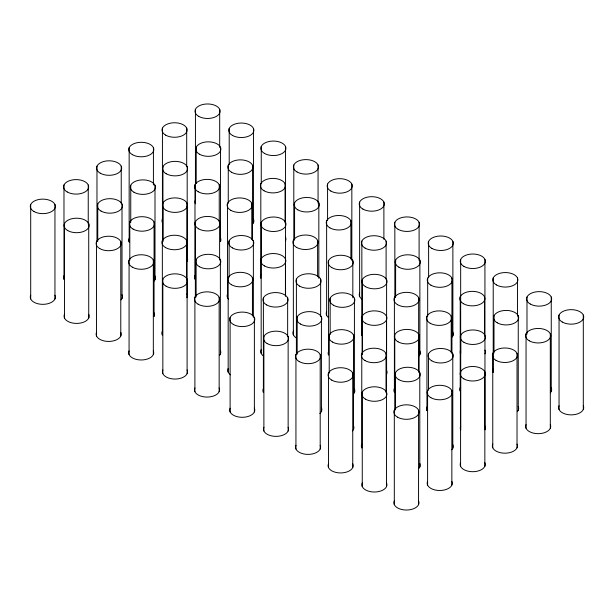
<?xml version="1.0" encoding="UTF-8"?>
<svg xmlns="http://www.w3.org/2000/svg" width="614" height="614" viewBox="0 0 614 614"><rect width="100%" height="100%" fill="white"/><g stroke="black" fill="none" stroke-linecap="round" stroke-linejoin="round"><path stroke-width="0.92" d="M583.3 315.028L583.3 409.5M559.047 315.028L559.047 409.5M551.249 297.007L551.249 391.479M550.305 333.824L550.305 428.296M526.989 297.007L526.989 334.177M526.044 333.824L526.044 428.296M518.254 315.803L518.254 410.267M517.472 277.935L517.472 316.133M517.026 353.349L517.026 447.821M493.994 315.803L493.994 353.042M493.219 277.935L493.219 372.406A12.556 7.253 0 0 1 493.219 368.653M492.766 353.349L492.766 447.821M484.93 259.392L484.976 429.8A12.556 7.253 0 0 0 484.976 426.047M484.845 371.861L484.845 466.333M484.477 296.731L484.477 335.881M460.715 335.328L460.715 429.8A12.556 7.253 0 0 1 460.715 426.047M460.669 259.392L460.669 353.864A12.556 7.253 0 0 1 460.669 350.11M460.584 371.861L460.584 466.333M460.224 296.731L460.224 391.202A12.556 7.253 0 0 1 460.224 387.449M452.879 241.371L452.879 335.843M452.794 353.841L452.794 448.312M451.935 278.188L451.935 353.626M451.85 390.657L451.85 485.129M451.198 316.264L451.198 352.551M428.618 241.371L428.618 277.658M428.534 353.841L428.534 390.128M427.674 278.188L427.674 316.317M427.59 390.657L427.59 485.129M426.945 316.264L426.945 410.728A12.556 7.253 0 0 1 426.945 406.975M419.876 260.167L419.876 354.639M419.792 372.637L419.792 467.108M419.101 222.299L419.101 260.497M419.017 334.776L419.017 372.015M418.648 297.713L418.648 372.199M418.564 410.19L418.564 504.662M395.623 260.167L395.623 297.406M395.539 372.637L395.539 409.883M394.848 222.299L394.848 297.736M394.764 334.776L394.764 410.213M394.395 297.713L394.395 392.185A12.556 7.253 0 0 1 394.395 388.432M394.311 410.19L394.311 504.662M386.597 279.692L386.597 374.164A12.556 7.253 0 0 0 386.597 370.411M386.467 316.233L386.513 486.641M386.106 241.095L386.106 279.293M386.022 353.572L386.022 392.722M383.888 202.067L383.888 239.306M362.344 279.692L362.344 354.178M362.214 316.233L362.214 354.424M362.26 392.169L362.26 486.641M361.853 241.095L361.853 335.566A12.556 7.253 0 0 1 361.853 331.813M361.769 353.572L361.769 448.036A12.556 7.253 0 0 1 361.769 444.283M359.627 202.067L359.627 296.539M354.416 298.204L354.416 392.676M353.472 335.021L353.472 429.493M352.827 260.628L352.827 297.867M352.743 373.097L352.743 467.569M351.837 184.047L351.837 260.436M350.893 220.863L350.893 259.062M330.163 298.204L330.163 334.492M329.219 335.021L329.219 373.22M328.574 260.628L328.574 355.092A12.556 7.253 0 0 1 328.574 351.346M328.49 373.097L328.49 467.569M327.577 184.047L327.577 220.334M326.633 220.863L326.633 315.335M321.421 317.001L321.421 411.472M320.646 279.14L320.646 316.379M320.193 354.554L320.193 449.026M318.835 202.843L318.835 278.28M318.06 164.974L318.06 203.173M317.607 240.396L317.607 276.676M297.168 317.001L297.168 354.247M296.393 279.14L296.393 354.577M295.94 354.554L295.94 449.026M294.582 202.843L294.582 240.082M293.807 164.974L293.807 240.412M293.354 240.396L293.354 334.86M288.143 336.533L288.143 431.005M287.651 297.936L287.651 336.127M285.51 146.431L285.556 295.902M285.426 258.908L285.426 296.148M285.065 183.77L285.065 222.92M263.89 336.533L263.89 431.005M263.391 297.936L263.391 392.4A12.556 7.253 0 0 1 263.391 388.647M261.303 222.368L261.303 259.615M261.257 146.431L261.257 183.67M261.173 258.908L261.173 353.372M260.812 183.77L260.812 278.242A12.556 7.253 0 0 1 260.812 274.489M254.373 317.461L254.373 411.933M253.459 128.41L253.459 222.882M253.375 240.88L253.375 317.277M252.515 165.227L252.515 240.665M252.431 277.697L252.431 315.895M251.786 203.303L251.786 239.59M230.112 317.461L230.112 411.933M229.206 128.41L229.206 164.698M229.122 240.88L229.122 277.167M228.262 165.227L228.262 203.357M228.178 277.697L228.178 372.168M227.533 203.303L227.533 297.767M220.464 147.207L220.464 241.678A12.556 7.253 0 0 0 220.464 237.925M220.38 259.676L220.38 354.148M219.689 109.338L219.689 147.467M219.605 221.815L219.605 260.014M219.236 184.76L219.236 221.999M219.152 297.23L219.152 391.701M196.211 147.207L196.211 183.494M196.127 259.676L196.127 296.923M195.436 109.338L195.436 203.81A12.556 7.253 0 0 1 195.436 200.057M195.352 221.815L195.352 297.253M194.983 184.76L194.983 279.224A12.556 7.253 0 0 1 194.983 275.471M194.899 297.23L194.899 391.701M187.186 166.732L187.186 261.203A12.556 7.253 0 0 0 187.186 257.45M187.101 279.209L187.101 373.68M187.055 203.272L187.055 297.736A12.556 7.253 0 0 0 187.055 293.983M186.694 128.134L186.694 166.333M186.61 240.611L186.61 279.761M162.933 166.732L162.933 241.218M162.802 203.272L162.802 241.463M162.848 279.209L162.848 373.68M162.434 128.134L162.434 222.606A12.556 7.253 0 0 1 162.434 218.853M162.349 240.611L162.349 335.075A12.556 7.253 0 0 1 162.349 331.33M155.004 185.251L155.004 279.715M154.06 222.068L154.06 316.532A12.556 7.253 0 0 0 154.06 312.779M153.416 147.667L153.416 184.906M153.331 260.136L153.331 354.608M130.751 185.251L130.751 222.422M129.807 222.068L129.807 260.259M129.155 147.667L129.155 242.139A12.556 7.253 0 0 1 129.155 238.386M129.07 260.136L129.07 354.608M122.009 204.04L122.009 298.511M121.234 166.179L121.234 203.418M120.781 241.594L120.781 336.065M97.749 204.04L97.749 241.287M96.974 166.179L96.974 241.617M96.528 241.594L96.528 336.065M88.731 223.573L88.731 318.044M88.239 184.975L88.239 224.125M64.47 223.573L64.47 318.044M63.979 184.975L63.979 279.439A12.556 7.253 0 0 1 63.979 275.694M54.953 204.5L54.953 298.972M30.7 204.5L30.7 298.972M517.026 444.068A12.556 7.253 0 0 1 504.9 453.193A12.556 7.253 0 0 1 492.766 444.068M518.254 406.522A12.556 7.253 0 0 1 517.318 411.679M419.876 350.886A12.556 7.253 0 0 1 418.948 356.043M550.305 424.543A12.556 7.253 0 0 1 538.179 433.668A12.556 7.253 0 0 1 526.044 424.543M551.249 387.726A12.556 7.253 0 0 1 550.313 392.883M583.3 405.747A12.556 7.253 0 0 1 571.173 414.872A12.556 7.253 0 0 1 559.047 405.747M452.879 332.09A12.556 7.253 0 0 1 451.942 337.247M484.93 350.11A12.556 7.253 0 0 1 484.93 353.864M354.416 388.923A12.556 7.253 0 0 1 353.487 394.081M288.143 427.252A12.556 7.253 0 0 1 276.016 436.377A12.556 7.253 0 0 1 263.89 427.252M320.193 445.273A12.556 7.253 0 0 1 308.067 454.398A12.556 7.253 0 0 1 295.94 445.273M353.472 425.74A12.556 7.253 0 0 1 352.543 430.898M321.421 407.719A12.556 7.253 0 0 1 319.817 413.552M419.792 463.355A12.556 7.253 0 0 1 418.863 468.513M254.373 408.18A12.556 7.253 0 0 1 242.238 417.305A12.556 7.253 0 0 1 230.112 408.18M386.513 482.888A12.556 7.253 0 0 1 374.387 492.014A12.556 7.253 0 0 1 362.26 482.888M418.564 500.909A12.556 7.253 0 0 1 406.437 510.034A12.556 7.253 0 0 1 394.311 500.909M352.743 463.816A12.556 7.253 0 0 1 340.616 472.941A12.556 7.253 0 0 1 328.49 463.816M451.85 481.376A12.556 7.253 0 0 1 439.716 490.502A12.556 7.253 0 0 1 427.59 481.376M452.794 444.559A12.556 7.253 0 0 1 451.858 449.717M484.845 462.58A12.556 7.253 0 0 1 472.719 471.705A12.556 7.253 0 0 1 460.584 462.58M362.022 299.233A12.556 7.253 0 0 1 359.627 292.786M253.459 219.129A12.556 7.253 0 0 1 252.531 224.287M285.51 237.15A12.556 7.253 0 0 1 285.51 240.903M122.009 294.758A12.556 7.253 0 0 1 121.073 299.916M220.38 350.394A12.556 7.253 0 0 1 219.444 355.552M54.953 295.219A12.556 7.253 0 0 1 42.826 304.344A12.556 7.253 0 0 1 30.7 295.219M187.101 369.927A12.556 7.253 0 0 1 174.975 379.053A12.556 7.253 0 0 1 162.848 369.927M219.152 387.948A12.556 7.253 0 0 1 207.025 397.074A12.556 7.253 0 0 1 194.899 387.948M153.331 350.855A12.556 7.253 0 0 1 141.197 359.981A12.556 7.253 0 0 1 129.07 350.855M230.565 374.87A12.556 7.253 0 0 1 228.178 368.415M263.559 356.074A12.556 7.253 0 0 1 261.173 349.619M228.462 299.179A12.556 7.253 0 0 1 227.533 294.022M296.6 338.114A12.556 7.253 0 0 1 293.354 331.107M328.237 317.415A12.556 7.253 0 0 1 326.633 311.582M155.004 275.962A12.556 7.253 0 0 1 154.068 281.128M88.731 314.291A12.556 7.253 0 0 1 76.604 323.417A12.556 7.253 0 0 1 64.47 314.291M120.781 332.312A12.556 7.253 0 0 1 108.655 341.438A12.556 7.253 0 0 1 96.528 332.312M198.683 116.345A12.556 7.253 0 0 0 219.689 113.091A12.556 7.253 0 0 0 204.308 104.211A12.556 7.253 0 0 0 198.683 116.345M232.453 135.41A12.556 7.253 0 0 0 253.459 132.163A12.556 7.253 0 0 0 238.086 123.284A12.556 7.253 0 0 0 232.453 135.41M264.504 153.431A12.556 7.253 0 0 0 285.51 150.184A12.556 7.253 0 0 0 270.137 141.304A12.556 7.253 0 0 0 264.504 153.431M297.053 171.981A12.556 7.253 0 0 0 318.06 168.727A12.556 7.253 0 0 0 302.687 159.847A12.556 7.253 0 0 0 297.053 171.981M330.831 191.046A12.556 7.253 0 0 0 351.837 187.8A12.556 7.253 0 0 0 336.457 178.92A12.556 7.253 0 0 0 330.831 191.046M362.882 209.067A12.556 7.253 0 0 0 383.888 205.82A12.556 7.253 0 0 0 368.507 196.941A12.556 7.253 0 0 0 362.882 209.067M398.095 229.306A12.556 7.253 0 0 0 419.101 226.052A12.556 7.253 0 0 0 403.728 217.172A12.556 7.253 0 0 0 398.095 229.306M431.872 248.371A12.556 7.253 0 0 0 452.879 245.124A12.556 7.253 0 0 0 437.498 236.244A12.556 7.253 0 0 0 431.872 248.371M463.923 266.392A12.556 7.253 0 0 0 484.93 263.145A12.556 7.253 0 0 0 469.549 254.265A12.556 7.253 0 0 0 463.923 266.392M496.465 284.942A12.556 7.253 0 0 0 517.472 281.688A12.556 7.253 0 0 0 502.099 272.808A12.556 7.253 0 0 0 496.465 284.942M530.243 304.007A12.556 7.253 0 0 0 551.249 300.76A12.556 7.253 0 0 0 535.869 291.88A12.556 7.253 0 0 0 530.243 304.007M562.294 322.028A12.556 7.253 0 0 0 583.3 318.781A12.556 7.253 0 0 0 567.919 309.901A12.556 7.253 0 0 0 562.294 322.028M165.688 135.141A12.556 7.253 0 0 0 186.694 131.887A12.556 7.253 0 0 0 171.314 123.007A12.556 7.253 0 0 0 165.688 135.141M199.458 154.206A12.556 7.253 0 0 0 220.464 150.96A12.556 7.253 0 0 0 205.084 142.08A12.556 7.253 0 0 0 199.458 154.206M231.509 172.227A12.556 7.253 0 0 0 252.515 168.98A12.556 7.253 0 0 0 237.142 160.1A12.556 7.253 0 0 0 231.509 172.227M264.058 190.777A12.556 7.253 0 0 0 285.065 187.523A12.556 7.253 0 0 0 269.684 178.643A12.556 7.253 0 0 0 264.058 190.777M297.828 209.842A12.556 7.253 0 0 0 318.835 206.596A12.556 7.253 0 0 0 303.462 197.716A12.556 7.253 0 0 0 297.828 209.842M329.887 227.863A12.556 7.253 0 0 0 350.893 224.617A12.556 7.253 0 0 0 335.513 215.737A12.556 7.253 0 0 0 329.887 227.863M365.1 248.094A12.556 7.253 0 0 0 386.106 244.848A12.556 7.253 0 0 0 370.726 235.968A12.556 7.253 0 0 0 365.1 248.094M398.87 267.167A12.556 7.253 0 0 0 419.876 263.92A12.556 7.253 0 0 0 404.503 255.04A12.556 7.253 0 0 0 398.87 267.167M430.928 285.188A12.556 7.253 0 0 0 451.935 281.941A12.556 7.253 0 0 0 436.554 273.061A12.556 7.253 0 0 0 430.928 285.188M463.47 303.73A12.556 7.253 0 0 0 484.477 300.484A12.556 7.253 0 0 0 469.104 291.604A12.556 7.253 0 0 0 463.47 303.73M497.248 322.803A12.556 7.253 0 0 0 518.254 319.556A12.556 7.253 0 0 0 502.874 310.676A12.556 7.253 0 0 0 497.248 322.803M529.299 340.824A12.556 7.253 0 0 0 550.305 337.577A12.556 7.253 0 0 0 534.924 328.697A12.556 7.253 0 0 0 529.299 340.824M132.409 154.667A12.556 7.253 0 0 0 153.416 151.42A12.556 7.253 0 0 0 138.035 142.54A12.556 7.253 0 0 0 132.409 154.667M166.179 173.739A12.556 7.253 0 0 0 187.186 170.485A12.556 7.253 0 0 0 171.805 161.612A12.556 7.253 0 0 0 166.179 173.739M198.23 191.76A12.556 7.253 0 0 0 219.236 188.506A12.556 7.253 0 0 0 203.863 179.633A12.556 7.253 0 0 0 198.23 191.76M230.78 210.303A12.556 7.253 0 0 0 251.786 207.056A12.556 7.253 0 0 0 236.405 198.176A12.556 7.253 0 0 0 230.78 210.303M264.55 229.375A12.556 7.253 0 0 0 285.556 226.121A12.556 7.253 0 0 0 270.183 217.249A12.556 7.253 0 0 0 264.55 229.375M296.6 247.396A12.556 7.253 0 0 0 317.607 244.142A12.556 7.253 0 0 0 302.234 235.269A12.556 7.253 0 0 0 296.6 247.396M166.049 210.272A12.556 7.253 0 0 0 187.055 207.025A12.556 7.253 0 0 0 171.682 198.145A12.556 7.253 0 0 0 166.049 210.272M133.998 192.251A12.556 7.253 0 0 0 155.004 188.997A12.556 7.253 0 0 0 139.624 180.125A12.556 7.253 0 0 0 133.998 192.251M100.228 173.179A12.556 7.253 0 0 0 121.234 169.932A12.556 7.253 0 0 0 105.854 161.052A12.556 7.253 0 0 0 100.228 173.179M67.233 191.975A12.556 7.253 0 0 0 88.239 188.728A12.556 7.253 0 0 0 72.859 179.848A12.556 7.253 0 0 0 67.233 191.975M33.947 211.508A12.556 7.253 0 0 0 54.953 208.253A12.556 7.253 0 0 0 39.58 199.373A12.556 7.253 0 0 0 33.947 211.508M101.003 211.047A12.556 7.253 0 0 0 122.009 207.793A12.556 7.253 0 0 0 106.629 198.921A12.556 7.253 0 0 0 101.003 211.047M67.724 230.572A12.556 7.253 0 0 0 88.731 227.326A12.556 7.253 0 0 0 73.35 218.446A12.556 7.253 0 0 0 67.724 230.572M133.054 229.068A12.556 7.253 0 0 0 154.06 225.814A12.556 7.253 0 0 0 138.68 216.942A12.556 7.253 0 0 0 133.054 229.068M99.775 248.593A12.556 7.253 0 0 0 120.781 245.347A12.556 7.253 0 0 0 105.401 236.467A12.556 7.253 0 0 0 99.775 248.593M198.598 228.815A12.556 7.253 0 0 0 219.605 225.568A12.556 7.253 0 0 0 204.224 216.688A12.556 7.253 0 0 0 198.598 228.815M165.603 247.611A12.556 7.253 0 0 0 186.61 244.364A12.556 7.253 0 0 0 171.229 235.484A12.556 7.253 0 0 0 165.603 247.611M132.325 267.144A12.556 7.253 0 0 0 153.331 263.89A12.556 7.253 0 0 0 137.95 255.01A12.556 7.253 0 0 0 132.325 267.144M232.368 247.887A12.556 7.253 0 0 0 253.375 244.633A12.556 7.253 0 0 0 238.002 235.761A12.556 7.253 0 0 0 232.368 247.887M199.373 266.683A12.556 7.253 0 0 0 220.38 263.429A12.556 7.253 0 0 0 205.007 254.549A12.556 7.253 0 0 0 199.373 266.683M166.095 286.208A12.556 7.253 0 0 0 187.101 282.962A12.556 7.253 0 0 0 171.72 274.082A12.556 7.253 0 0 0 166.095 286.208M264.419 265.908A12.556 7.253 0 0 0 285.426 262.654A12.556 7.253 0 0 0 270.053 253.782A12.556 7.253 0 0 0 264.419 265.908M231.424 284.704A12.556 7.253 0 0 0 252.431 281.45A12.556 7.253 0 0 0 237.058 272.578A12.556 7.253 0 0 0 231.424 284.704M198.145 304.229A12.556 7.253 0 0 0 219.152 300.983A12.556 7.253 0 0 0 203.779 292.103A12.556 7.253 0 0 0 198.145 304.229M331.821 267.627A12.556 7.253 0 0 0 352.827 264.381A12.556 7.253 0 0 0 337.447 255.501A12.556 7.253 0 0 0 331.821 267.627M299.64 286.139A12.556 7.253 0 0 0 320.646 282.893A12.556 7.253 0 0 0 305.265 274.013A12.556 7.253 0 0 0 299.64 286.139M266.645 304.935A12.556 7.253 0 0 0 287.651 301.689A12.556 7.253 0 0 0 272.271 292.809A12.556 7.253 0 0 0 266.645 304.935M233.366 324.468A12.556 7.253 0 0 0 254.373 321.214A12.556 7.253 0 0 0 238.992 312.334A12.556 7.253 0 0 0 233.366 324.468M365.591 286.7A12.556 7.253 0 0 0 386.597 283.445A12.556 7.253 0 0 0 371.224 274.565A12.556 7.253 0 0 0 365.591 286.7M333.41 305.212A12.556 7.253 0 0 0 354.416 301.958A12.556 7.253 0 0 0 339.043 293.085A12.556 7.253 0 0 0 333.41 305.212M300.415 324.008A12.556 7.253 0 0 0 321.421 320.754A12.556 7.253 0 0 0 306.041 311.874A12.556 7.253 0 0 0 300.415 324.008M267.136 343.533A12.556 7.253 0 0 0 288.143 340.286A12.556 7.253 0 0 0 272.762 331.406A12.556 7.253 0 0 0 267.136 343.533M397.642 304.721A12.556 7.253 0 0 0 418.648 301.466A12.556 7.253 0 0 0 403.275 292.594A12.556 7.253 0 0 0 397.642 304.721M365.46 323.233A12.556 7.253 0 0 0 386.467 319.978A12.556 7.253 0 0 0 371.094 311.106A12.556 7.253 0 0 0 365.46 323.233M332.466 342.029A12.556 7.253 0 0 0 353.472 338.774A12.556 7.253 0 0 0 338.099 329.902A12.556 7.253 0 0 0 332.466 342.029M299.187 361.554A12.556 7.253 0 0 0 320.193 358.307A12.556 7.253 0 0 0 304.82 349.427A12.556 7.253 0 0 0 299.187 361.554M430.191 323.263A12.556 7.253 0 0 0 451.198 320.017A12.556 7.253 0 0 0 435.825 311.137A12.556 7.253 0 0 0 430.191 323.263M398.01 341.775A12.556 7.253 0 0 0 419.017 338.529A12.556 7.253 0 0 0 403.644 329.649A12.556 7.253 0 0 0 398.01 341.775M365.015 360.572A12.556 7.253 0 0 0 386.022 357.325A12.556 7.253 0 0 0 370.641 348.445A12.556 7.253 0 0 0 365.015 360.572M331.737 380.104A12.556 7.253 0 0 0 352.743 376.85A12.556 7.253 0 0 0 337.362 367.97A12.556 7.253 0 0 0 331.737 380.104M463.969 342.336A12.556 7.253 0 0 0 484.976 339.082A12.556 7.253 0 0 0 469.595 330.202A12.556 7.253 0 0 0 463.969 342.336M496.02 360.357A12.556 7.253 0 0 0 517.026 357.102A12.556 7.253 0 0 0 501.646 348.23A12.556 7.253 0 0 0 496.02 360.357M431.788 360.848A12.556 7.253 0 0 0 452.794 357.594A12.556 7.253 0 0 0 437.414 348.721A12.556 7.253 0 0 0 431.788 360.848M463.839 378.869A12.556 7.253 0 0 0 484.845 375.614A12.556 7.253 0 0 0 469.464 366.742A12.556 7.253 0 0 0 463.839 378.869M398.785 379.644A12.556 7.253 0 0 0 419.792 376.39A12.556 7.253 0 0 0 404.419 367.51A12.556 7.253 0 0 0 398.785 379.644M365.507 399.169A12.556 7.253 0 0 0 386.513 395.923A12.556 7.253 0 0 0 371.14 387.043A12.556 7.253 0 0 0 365.507 399.169M430.844 397.665A12.556 7.253 0 0 0 451.85 394.411A12.556 7.253 0 0 0 436.47 385.531A12.556 7.253 0 0 0 430.844 397.665M397.557 417.19A12.556 7.253 0 0 0 418.564 413.943A12.556 7.253 0 0 0 403.191 405.063A12.556 7.253 0 0 0 397.557 417.19"/></g></svg>
